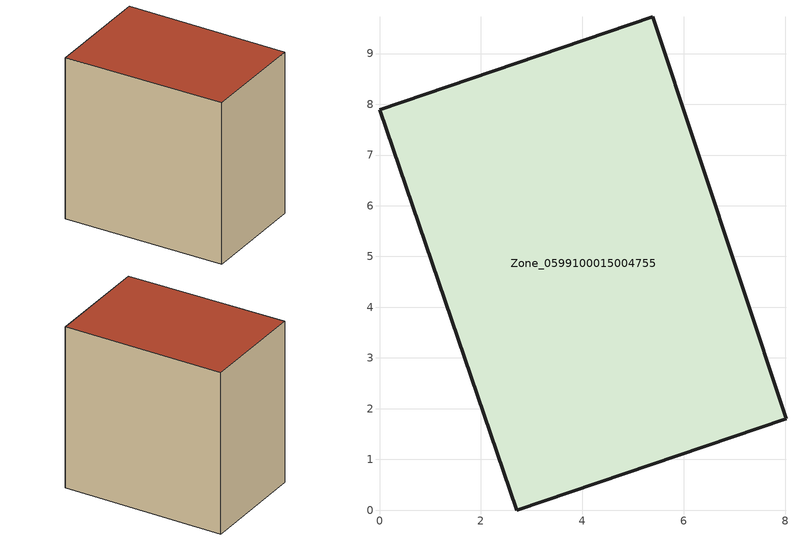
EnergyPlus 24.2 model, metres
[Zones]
Zone_0599100015004755
 floor ground (C_G): 0,7.89 5.38,9.72 8.01,1.8 2.71,0 z2.8
 wall outside (C_F): 5.38,9.72 0,7.89 2.71,0 8.01,1.8 5.38,9.72 z2.8:11.25
 roof outside (C_R): 2.71,0 8.01,1.8 5.38,9.72 0,7.89 z11.25
[BUILDING]
Pand.0599100015004755: North Axis=0; Terrain=City; Loads Convergence Tolerance Value=0.04; Temperature Convergence Tolerance Value=0.4; Solar Distribution=FullExterior; Maximum Number of Warmup Days=25; Minimum Number of Warmup Days=1
[Site:Location]
Rotterdam.The.Hague.AP_ZH_NLD Design_Conditions: Latitude=51.96; Longitude=4.45; Time Zone=1; Elevation=-4.5
[SITE:GROUNDTEMPERATURE:BUILDINGSURFACE]
18, 18, 18, 18, 18, 18, 18, 18, 18, 18, 18, 18
[MATERIAL] Thermal Absorptance=0.9; Solar Absorptance=0.7; Visible Absorptance=0.7
Name | Roughness | Thickness | Conductivity | Density | Specific Heat
G.TI.1975-1991 | MediumSmooth | 0.15 | 0.288461 | 540 | 1210
F.TI.1975-1991 | Rough | 0.3 | 0.230769 | 1920 | 840
R.TI.1975-1991 | MediumRough | 0.2 | 0.153846 | 1500 | 1000
[CONSTRUCTION]
C_G: G.TI.1975-1991
C_F: F.TI.1975-1991
C_R: R.TI.1975-1991
[ZONE]
Zone_0599100015004755: Type=1; Multiplier=1; Ceiling Height=Autocalculate; Volume=Autocalculate; Floor Area=autocalculate; Part of Total Floor Area=Yes
[ZONEINFILTRATION:DESIGNFLOWRATE]
Infil_Zone_0599100015004755: Zone or ZoneList or Space or SpaceList=Zone_0599100015004755; Schedule=AlwaysOn; Design Flow Rate Calculation Method=Flow/Area; Flow Rate per Floor Area=0.003; Constant Term Coefficient=1; Temperature Term Coefficient=0; Velocity Term Coefficient=0; Velocity Squared Term Coefficient=0
[HVACTEMPLATE:ZONE:IDEALLOADSAIRSYSTEM]
Zone_0599100015004755: Maximum Heating Supply Air Temperature=50; Minimum Cooling Supply Air Temperature=13; Maximum Heating Supply Air Humidity Ratio=0.0156; Minimum Cooling Supply Air Humidity Ratio=0.0077; Heating Limit=NoLimit; Cooling Limit=NoLimit; Dehumidification Control Type=ConstantSensibleHeatRatio; Cooling Sensible Heat Ratio=0.7; Dehumidification Setpoint=60; Humidification Control Type=None; Humidification Setpoint=30; Outdoor Air Method=None; Outdoor Air Flow Rate per Person=0.00944; Outdoor Air Flow Rate per Zone Floor Area=0; Outdoor Air Flow Rate per Zone=0; Demand Controlled Ventilation Type=None; Outdoor Air Economizer Type=NoEconomizer; Heat Recovery Type=None; Sensible Heat Recovery Effectiveness=0.7; Latent Heat Recovery Effectiveness=0.65
[ZONECONTROL:THERMOSTAT]
ThermostatControl_Zone_0599100015004755: Zone or ZoneList=Zone_0599100015004755; Control Type Schedule=DualSetpointControlType; Control 1=Thermostat_Zone_0599100015004755; Temperature Difference Between Cutout And Setpoint=0
[THERMOSTATSETPOINT:DUALSETPOINT]
Thermostat_Zone_0599100015004755: Heating Setpoint Temperature Schedule=HeatingSetpoint_Zone_0599100015004755; Cooling Setpoint Temperature Schedule=CoolingSetpoint_Zone_0599100015004755
[SCHEDULE:COMPACT]
HeatingSetpoint_Zone_0599100015004755: Through: 12/31, For: AllDays, Until: 24:00, 21
CoolingSetpoint_Zone_0599100015004755: Through: 12/31, For: AllDays, Until: 24:00, 24
DualSetpointControlType: Through: 12/31, For: AllDays, Until: 24:00, 4
AlwaysOn: Through: 12/31, For: AllDays, Until: 24:00, 1
